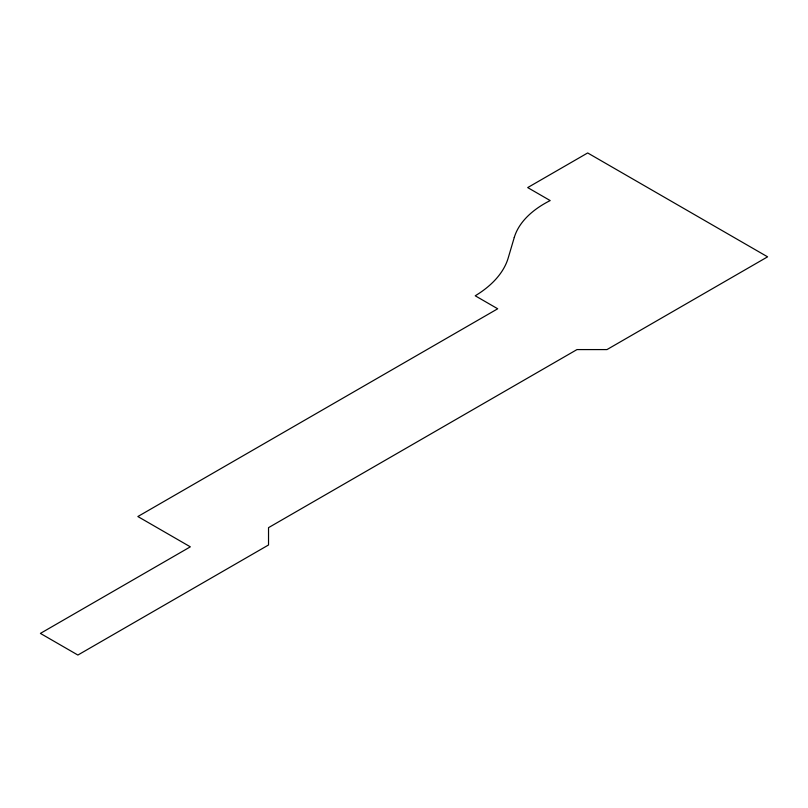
<?xml version="1.0" encoding="UTF-8"?>
<svg xmlns="http://www.w3.org/2000/svg" width="808" height="808" viewBox="0 0 808 808"><rect width="100%" height="100%" fill="white"/><g stroke="black" fill="none" stroke-linecap="round" stroke-linejoin="round"><path stroke-width="1.21" d="M514.262 237.481L508.212 257.954A125.311 72.346 0 0 1 475.225 295.789L497.708 308.777L137.855 516.534L190.334 546.834L40.4 633.401L77.881 655.046L268.529 544.976L268.529 527.654L576.983 349.581L606.97 349.581L767.6 256.833L587.679 152.954L527.695 187.587L550.187 200.566A109.1 62.994 0 0 0 514.262 237.481"/></g></svg>
